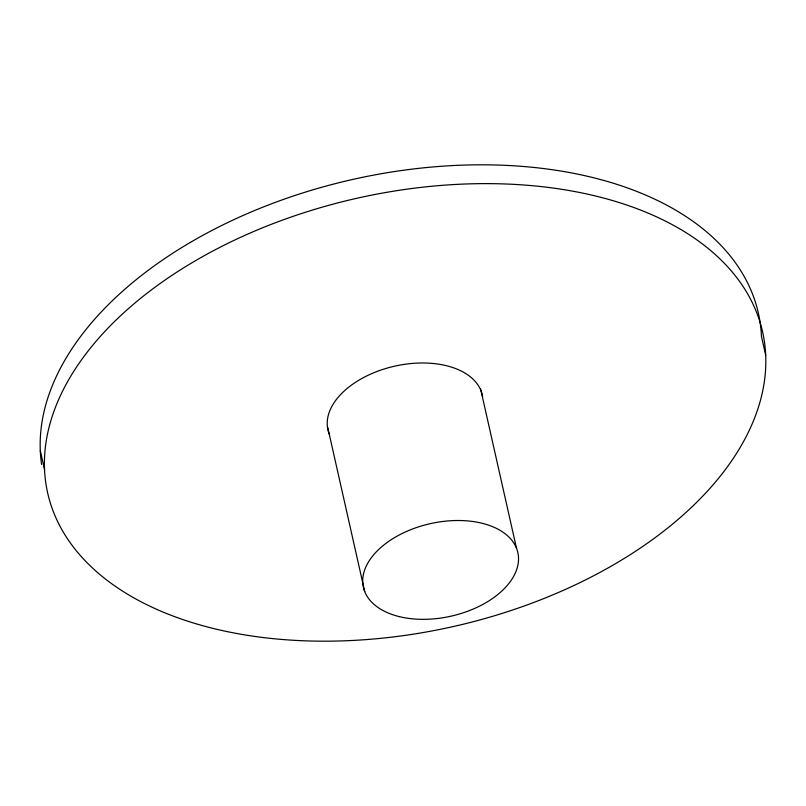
<?xml version="1.0" encoding="UTF-8"?>
<svg xmlns="http://www.w3.org/2000/svg" width="806" height="806" viewBox="0 0 806 806"><rect width="100%" height="100%" fill="white"/><g stroke="black" fill="none" stroke-linecap="round" stroke-linejoin="round"><path stroke-width="1.21" d="M765.7 355.245A366.438 219.504 -12.7 0 0 216.431 249.135A366.438 219.504 -12.7 0 0 233.226 632.831A366.438 219.504 -12.7 0 0 765.7 355.245L761.458 336.434A366.438 219.504 -12.7 0 0 379.948 173.955A366.438 219.504 -12.7 0 0 41.6 464.447M480.598 388.915L516.505 548.241M327.72 427.361L364.725 591.594M40.3 450.755L44.542 469.566M329.231 434.081A79.149 47.413 -12.7 0 1 392.482 366.67A79.149 47.413 -12.7 0 1 482.663 396.713M399.433 616.65A79.149 47.413 -12.7 0 0 518.49 560.472A79.149 47.413 -12.7 0 0 403.937 532.635A79.149 47.413 -12.7 0 0 399.433 616.65"/></g></svg>
